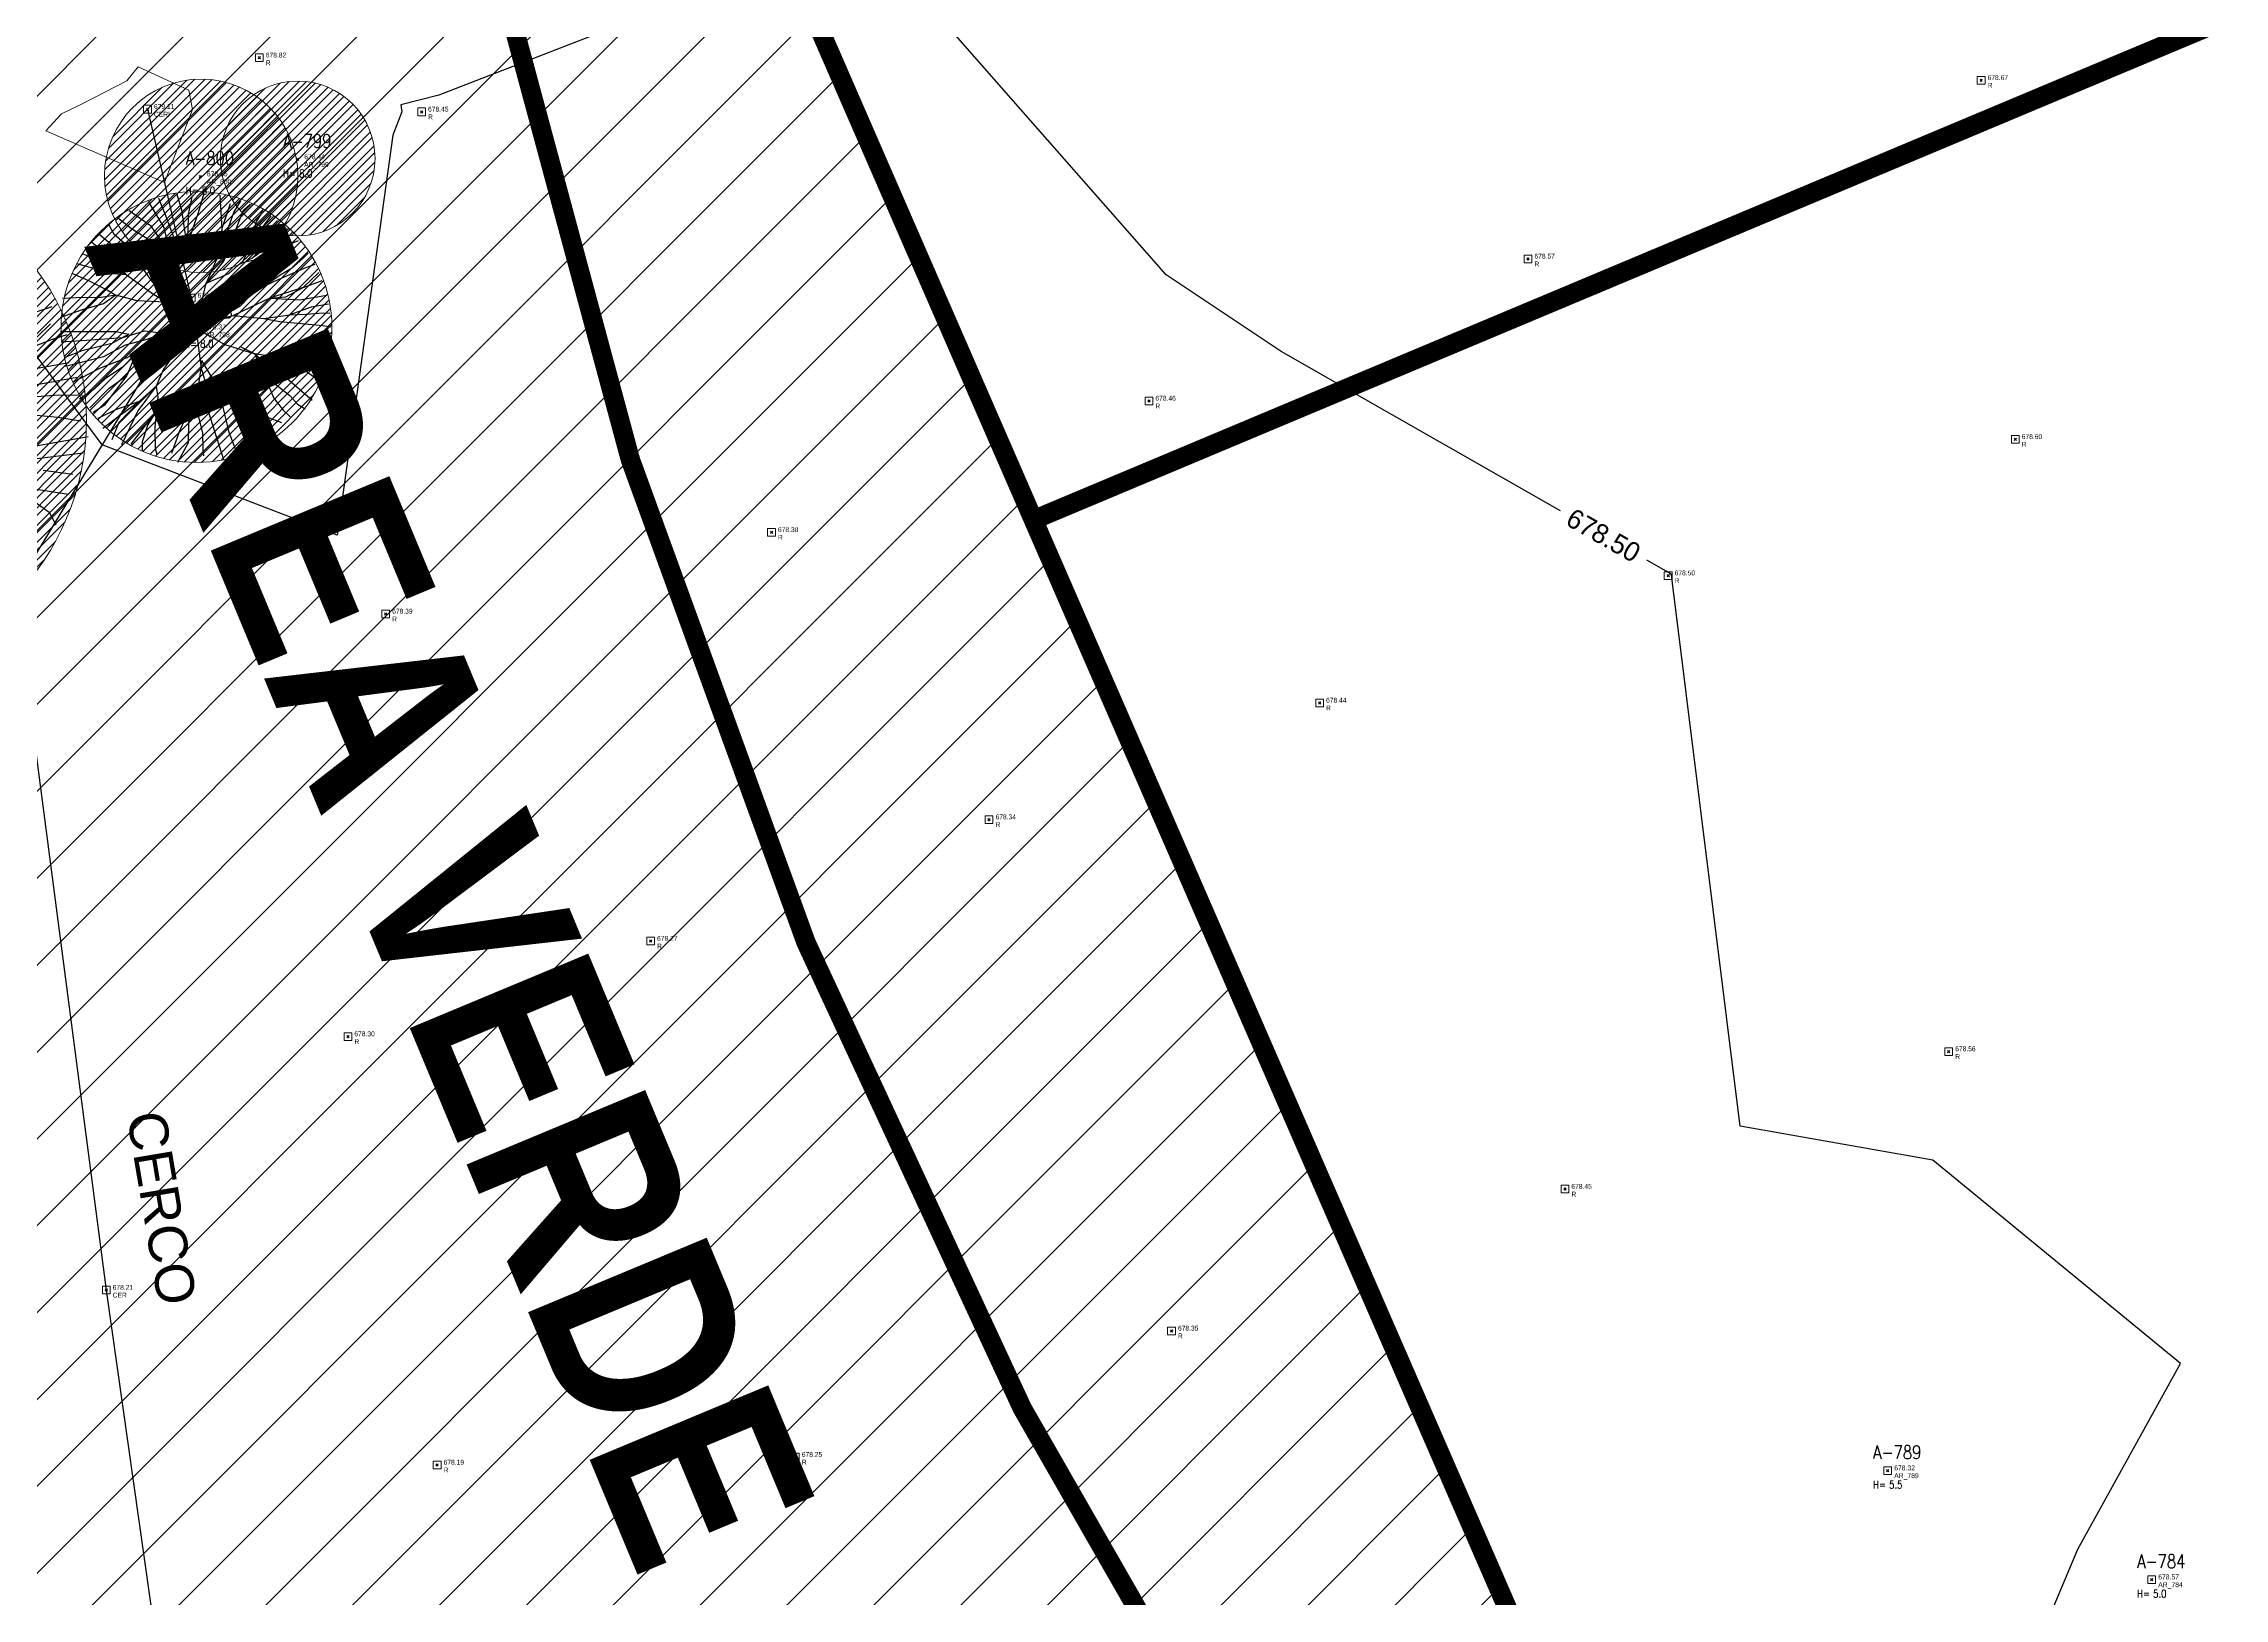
# Model space of a CAD drawing. Extents: x 350769 to 354978, y 6304672 to 6307963.
# Drawn here: x 352416.6 to 352472.9, y 6305839.5 to 6305879.7 of the extents above; entities that cross this region are included whole.
import ezdxf

# ---------------------------------------------------------------- set-up
doc = ezdxf.new("R2010")
doc.units = 0
doc.header["$PDMODE"] = 35
doc.header["$PDSIZE"] = 0.03
doc.linetypes.add('CONTINUOS', pattern=[0])
doc.linetypes.add('DASHDOT', pattern=[1, 0.5, -0.25, 0, -0.25])
doc.layers.get('0').update_dxf_attribs({"linetype": 'CONTINUOUS'})
for name, color, linetype in [('03_S2_Pav ext_Borde vereda', 7, 'CONTINUOUS'), ('1-ARBOL H1', 7, 'CONTINUOUS'), ('1-ARBOL H2', 1, 'CONTINUOUS'), ('1-ARBOL H3', 241, 'CONTINUOUS'), ('1-ARBOL NOMBRE', 3, 'CONTINUOUS'), ('1-ARBOL PTO', 7, 'CONTINUOUS'), ('1-CERCO', 252, 'CERCO_LINE'), ('1-TEXTOS', 7, 'CONTINUOUS'), ('C-TINN', 5, 'CONTINUOUS'), ('C-TOPO-MINR', 8, 'CONTINUOUS'), ('Paisajismo', 253, 'CONTINUOUS'), ('V-NODE-TEXT DIC 2012', 31, 'CONTINUOUS')]:
    doc.layers.add(name, color=color, linetype=linetype)
doc.layers.add('0_ASD_LINEA OFICIAL', color=253, linetype='DASHDOT', lineweight=20)
doc.layers.add('0_ASD_TOPOGRAFIA_ELEMENTOS', color=9, linetype='CONTINUOS', lineweight=5, true_color=0xbdbdbd)
doc.styles.add('A', font='arial.ttf', dxfattribs={"height": 2})
doc.styles.add('NEW TURNER_TITULOS', font='techb___.ttf')
doc.styles.add('ROMANS', font='romans.shx', dxfattribs={"width": 0.65})
doc.linetypes.add('CERCO_LINE', pattern='A,0.5,-0.2,[" X ",STANDARD,S=0.1,R=0,X=-0.1,Y=-0.05],-0.25', length=0.95)

# ---------------------------------------------------------------- blocks, each defined once
blk = doc.blocks.new('A$C27410629')
at = {"true_color": 0x136734, "transparency": 33554559}
h = blk.add_hatch(dxfattribs=at)
h.set_pattern_fill('ANSI31', color=116, scale=0.5)
h.set_pattern_definition([(45, (-8759.5625, -519.1036), (-1.12253202, 1.12253202), [])])
h.paths.add_polyline_path([(137.507, 1252.464, 0.117627), (109.815, 1254.194, 0.066925), (94.445, 1249.334, 0.315349), (64.302, 1196.27, 0.022683), (65.729, 1185.31), (112.36, 1218.953), (153.478, 1161.962), (172.105, 1139.481), (187.958, 1141.808), (193.565, 1120.466), (224.198, 1050.129), (250.62, 989.479), (268.153, 972.735, 0.000007), (291.49, 983.299), (238.195, 1105.634), (205.293, 1181.112), (177.053, 1197.652)])
at = {"layer": '0_ASD_LINEA OFICIAL', "ltscale": 8, "const_width": 0.5}
blk.add_lwpolyline([(137.507, 1252.464), (177.053, 1197.652), (205.293, 1181.112), (238.195, 1105.634), (279.387, 1122.912), (245.58, 1209.119)], dxfattribs=at)
for points in [[(250.62, 989.479), (268.153, 972.735, 0.000007), (291.49, 983.299), (291.49, 983.299), (238.195, 1105.634), (205.293, 1181.112), (177.053, 1197.652), (137.615, 1252.315)], [(329.815, 1226.935), (341.22, 1148.869), (238.195, 1105.634), (291.49, 983.299), (321.978, 995.446), (326.454, 996.533), (296.029, 1064.505), (308.046, 1069.695), (363.611, 1093.689), (361.431, 1107.626), (353.439, 1158.713), (341.91, 1227.807, -0.046618), (405.464, 1246.359), (405.095, 1249.329)]]:
    blk.add_lwpolyline(points, format="xyb", dxfattribs=at)
at = {"insert": (207.863, 1139.593), "char_height": 5, "attachment_point": 1, "rotation": 292.6302, "style": 'NEW TURNER_TITULOS'}
blk.add_mtext_dynamic_manual_height_columns('\\pxqc;AREA VERDE', width=91.37552, gutter_width=12.5, heights=[-5.073], dxfattribs=at)
blk = doc.blocks.new('1.0 - LO RECABARREN LOTEO PARQUE - VEGETACION EXISTENTE ETAPA MUNICIPAL__2024')
at = {"layer": 'Paisajismo'}
for p, q in [((352419.548, 6305875.66, -691.81), (352419.723, 6305875.213, -691.81)), ((352420.02, 6305875.76, -691.81), (352420.142, 6305875.361, -691.81)), ((352420.323, 6305875.246, -691.81), (352420.421, 6305875.732, -691.81)), ((352420.575, 6305875.286, -691.81), (352420.725, 6305875.787, -691.81)), ((352421.127, 6305875.739, -691.81), (352421.182, 6305874.875, -691.81)), ((352421.494, 6305875.286, -691.81), (352421.671, 6305875.594, -691.81)), ((352418.845, 6305874.868, -691.81), (352418.487, 6305875.151, -691.81)), ((352418.784, 6305875.34, -691.81), (352419.341, 6305874.954, -691.81)), ((352419.274, 6305875.57, -691.81), (352419.682, 6305874.902, -691.81)), ((352419.723, 6305875.213, -691.81), (352420.062, 6305874.319, -691.81)), ((352420.142, 6305875.361, -691.81), (352420.275, 6305874.423, -691.81)), ((352420.275, 6305874.423, -691.81), (352420.575, 6305875.286, -691.81)), ((352420.315, 6305874.803, -691.81), (352420.323, 6305875.246, -691.81)), ((352421.126, 6305874.277, -691.81), (352421.494, 6305875.286, -691.81)), ((352421.394, 6305875.514, -691.81), (352421.182, 6305874.875, -691.81)), ((352421.443, 6305874.582, -691.81), (352421.746, 6305875.352, -691.81)), ((352421.746, 6305875.352, -691.81), (352421.908, 6305875.5, -691.81)), ((352422.058, 6305875.041, -691.81), (352421.947, 6305874.475, -691.81)), ((352422.242, 6305875.332, -691.81), (352422.058, 6305875.041, -691.81)), ((352422.449, 6305875.204, -691.81), (352422.274, 6305874.97, -691.81)), ((352422.423, 6305874.884, -691.81), (352422.62, 6305875.082, -691.81)), ((352417.819, 6305874.52, -691.81), (352418.214, 6305874.212, -691.81)), ((352418.007, 6305874.734, -691.81), (352418.501, 6305874.323, -691.81)), ((352418.257, 6305874.974, -691.81), (352418.383, 6305874.75, -691.81)), ((352418.383, 6305874.75, -691.81), (352418.732, 6305874.433, -691.81)), ((352419.39, 6305874.524, -691.81), (352418.845, 6305874.868, -691.81)), ((352419.341, 6305874.954, -691.81), (352419.557, 6305874.639, -691.81)), ((352419.817, 6305874.302, -691.81), (352419.39, 6305874.524, -691.81)), ((352419.557, 6305874.639, -691.81), (352419.817, 6305874.302, -691.81)), ((352419.682, 6305874.902, -691.81), (352419.817, 6305874.302, -691.81)), ((352420.211, 6305874.006, -691.81), (352420.315, 6305874.803, -691.81)), ((352421.182, 6305874.875, -691.81), (352421.126, 6305874.277, -691.81)), ((352421.233, 6305874.031, -691.81), (352421.443, 6305874.582, -691.81)), ((352421.947, 6305874.475, -691.81), (352421.704, 6305873.996, -691.81)), ((352422.274, 6305874.97, -691.81), (352421.947, 6305874.475, -691.81)), ((352421.947, 6305874.475, -691.81), (352422.423, 6305874.884, -691.81)), ((352422.35, 6305874.431, -691.81), (352422.869, 6305874.873, -691.81)), ((352422.748, 6305874.393, -691.81), (352423.166, 6305874.565, -691.81)), ((352418.372, 6305873.708, -691.81), (352417.433, 6305873.961, -691.81)), ((352417.586, 6305874.218, -691.81), (352418.147, 6305874.001, -691.81)), ((352418.147, 6305874.001, -691.81), (352418.718, 6305873.679, -691.81)), ((352418.214, 6305874.212, -691.81), (352418.718, 6305873.679, -691.81)), ((352418.501, 6305874.323, -691.81), (352418.996, 6305873.997, -691.81)), ((352418.732, 6305874.433, -691.81), (352418.837, 6305874.121, -691.81)), ((352418.837, 6305874.121, -691.81), (352419.164, 6305873.804, -691.81)), ((352419.817, 6305874.302, -691.81), (352420.074, 6305873.787, -691.81)), ((352420.062, 6305874.319, -691.81), (352420.074, 6305873.787, -691.81)), ((352420.074, 6305873.787, -691.81), (352420.211, 6305874.006, -691.81)), ((352421.126, 6305874.277, -691.81), (352420.778, 6305873.463, -691.81)), ((352420.778, 6305873.463, -691.81), (352421.233, 6305874.031, -691.81)), ((352421.36, 6305873.718, -691.81), (352421.902, 6305874.196, -691.81)), ((352421.704, 6305873.996, -691.81), (352422.174, 6305874.104, -691.81)), ((352421.902, 6305874.196, -691.81), (352422.35, 6305874.431, -691.81)), ((352422.174, 6305874.104, -691.81), (352422.748, 6305874.393, -691.81)), ((352423.276, 6305874.103, -691.81), (352422.983, 6305873.843, -691.81)), ((352423.414, 6305874.236, -691.81), (352423.276, 6305874.103, -691.81)), ((352423.586, 6305873.949, -691.81), (352423.34, 6305873.864, -691.81)), ((352417.319, 6305873.711, -691.81), (352417.734, 6305873.536, -691.81)), ((352417.734, 6305873.536, -691.81), (352418.247, 6305873.276, -691.81)), ((352418.718, 6305873.679, -691.81), (352418.372, 6305873.708, -691.81)), ((352418.718, 6305873.679, -691.81), (352419.419, 6305873.178, -691.81)), ((352419.164, 6305873.804, -691.81), (352419.359, 6305873.534, -691.81)), ((352419.359, 6305873.534, -691.81), (352419.641, 6305873.196, -691.81)), ((352420.074, 6305873.787, -691.81), (352420.308, 6305873.272, -691.81)), ((352420.488, 6305872.226, -691.81), (352420.778, 6305873.463, -691.81)), ((352420.778, 6305873.463, -691.81), (352421.36, 6305873.718, -691.81)), ((352422.286, 6305873.39, -691.81), (352421.904, 6305873.131, -691.81)), ((352422.691, 6305873.671, -691.81), (352422.286, 6305873.39, -691.81)), ((352422.514, 6305873.496, -691.81), (352422.286, 6305873.39, -691.81)), ((352423.284, 6305873.349, -691.81), (352422.413, 6305873.077, -691.81)), ((352423.34, 6305873.864, -691.81), (352422.514, 6305873.496, -691.81)), ((352422.983, 6305873.843, -691.81), (352422.691, 6305873.671, -691.81)), ((352422.836, 6305873.113, -691.81), (352423.284, 6305873.349, -691.81)), ((352423.689, 6305873.741, -691.81), (352423.284, 6305873.349, -691.81)), ((352423.284, 6305873.349, -691.81), (352423.731, 6305873.518, -691.81)), ((352423.731, 6305873.518, -691.81), (352423.775, 6305873.532, -691.81)), ((352416.792, 6305872.856), (352416.141, 6305872.634)), ((352417.569, 6305872.771, -691.81), (352417.013, 6305872.581, -691.81)), ((352417.419, 6305873.083, -691.81), (352417.064, 6305873.067, -691.81)), ((352418.063, 6305873.093, -691.81), (352417.419, 6305873.083, -691.81)), ((352418.123, 6305872.927, -691.81), (352417.569, 6305872.771, -691.81)), ((352418.441, 6305873.152, -691.81), (352418.063, 6305873.093, -691.81)), ((352418.441, 6305873.152, -691.81), (352418.123, 6305872.927, -691.81)), ((352418.247, 6305873.276, -691.81), (352418.441, 6305873.152, -691.81)), ((352418.994, 6305873.009, -691.81), (352418.441, 6305873.152, -691.81)), ((352419.725, 6305872.973, -691.81), (352418.994, 6305873.009, -691.81)), ((352419.419, 6305873.178, -691.81), (352420.121, 6305872.765, -691.81)), ((352419.641, 6305873.196, -691.81), (352419.725, 6305872.973, -691.81)), ((352420.308, 6305873.272, -691.81), (352420.39, 6305872.893, -691.81)), ((352420.39, 6305872.893, -691.81), (352420.506, 6305872.302, -691.81)), ((352421.655, 6305872.87, -691.81), (352421.116, 6305872.547, -691.81)), ((352421.473, 6305872.629, -691.81), (352421.921, 6305872.842, -691.81)), ((352421.904, 6305873.131, -691.81), (352421.655, 6305872.87, -691.81)), ((352421.921, 6305872.842, -691.81), (352422.413, 6305873.077, -691.81)), ((352422.413, 6305873.077, -691.81), (352422.836, 6305873.113, -691.81)), ((352422.413, 6305873.077, -691.81), (352423.19, 6305873.032, -691.81)), ((352423.488, 6305872.843, -691.81), (352422.938, 6305872.646, -691.81)), ((352423.19, 6305873.032, -691.81), (352423.892, 6305873.155, -691.81)), ((352423.942, 6305872.925, -691.81), (352423.488, 6305872.843, -691.81)), ((352416.754, 6305872.417), (352416.043, 6305871.728)), ((352417.015, 6305872.215, -691.81), (352418.444, 6305872.219, -691.81)), ((352418.444, 6305872.219, -691.81), (352418.777, 6305872.146, -691.81)), ((352418.621, 6305872.062, -691.81), (352419.179, 6305872.229, -691.81)), ((352419.179, 6305872.229, -691.81), (352419.688, 6305872.175, -691.81)), ((352420.506, 6305872.302, -691.81), (352419.688, 6305872.175, -691.81)), ((352420.467, 6305872.271, -691.81), (352420.058, 6305871.791, -691.81)), ((352420.121, 6305872.765, -691.81), (352420.402, 6305872.361, -691.81)), ((352420.402, 6305872.361, -691.81), (352421.259, 6305871.879, -691.81)), ((352420.506, 6305872.302, -691.81), (352421.473, 6305872.629, -691.81)), ((352420.506, 6305872.302, -691.81), (352420.648, 6305871.269, -691.81)), ((352421.116, 6305872.547, -691.81), (352421.473, 6305872.629, -691.81)), ((352421.473, 6305872.629, -691.81), (352422.27, 6305872.547, -691.81)), ((352422.27, 6305872.547, -691.81), (352422.938, 6305872.646, -691.81)), ((352422.27, 6305872.547, -691.81), (352422.678, 6305872.474, -691.81)), ((352422.678, 6305872.474, -691.81), (352423.796, 6305872.369, -691.81)), ((352422.938, 6305872.646, -691.81), (352423.36, 6305872.66, -691.81)), ((352423.36, 6305872.66, -691.81), (352423.805, 6305872.696, -691.81)), ((352423.796, 6305872.369, -691.81), (352423.998, 6305872.335, -691.81)), ((352423.805, 6305872.696, -691.81), (352423.976, 6305872.693, -691.81)), ((352416.043, 6305871.728), (352416.829, 6305872.025)), ((352416.829, 6305872.025), (352417.182, 6305872.136)), ((352417.032, 6305871.945, -691.81), (352417.687, 6305871.991, -691.81)), ((352417.566, 6305871.718, -691.81), (352417.128, 6305871.543, -691.81)), ((352418.338, 6305871.904, -691.81), (352417.566, 6305871.718, -691.81)), ((352417.687, 6305871.991, -691.81), (352418.621, 6305872.062, -691.81)), ((352418.683, 6305871.861, -691.81), (352418.123, 6305871.561, -691.81)), ((352418.777, 6305872.146, -691.81), (352418.338, 6305871.904, -691.81)), ((352418.968, 6305871.656, -691.81), (352418.606, 6305871.286, -691.81)), ((352419.241, 6305872.006, -691.81), (352418.683, 6305871.861, -691.81)), ((352418.968, 6305871.656, -691.81), (352418.724, 6305871.078, -691.81)), ((352418.732, 6305871.546, -691.81), (352418.968, 6305871.656, -691.81)), ((352419.417, 6305871.936, -691.81), (352418.968, 6305871.656, -691.81)), ((352419.688, 6305872.175, -691.81), (352419.241, 6305872.006, -691.81)), ((352419.688, 6305872.175, -691.81), (352419.417, 6305871.936, -691.81)), ((352420.058, 6305871.791, -691.81), (352419.671, 6305871.243, -691.81)), ((352419.688, 6305872.175, -691.81), (352419.688, 6305872.175, -691.81)), ((352421.259, 6305871.879, -691.81), (352422.031, 6305871.642, -691.81)), ((352421.657, 6305871.827, -691.81), (352422.031, 6305871.642, -691.81)), ((352422.938, 6305871.492, -691.81), (352422.031, 6305871.642, -691.81)), ((352422.031, 6305871.642, -691.81), (352422.286, 6305871.061, -691.81)), ((352422.031, 6305871.642, -691.81), (352422.446, 6305871.28, -691.81)), ((352422.378, 6305871.627, -691.81), (352422.848, 6305871.735, -691.81)), ((352422.984, 6305871.85, -691.81), (352422.848, 6305871.735, -691.81)), ((352422.848, 6305871.735, -691.81), (352423.581, 6305871.588, -691.81)), ((352422.848, 6305871.735, -691.81), (352423.249, 6305871.728, -691.81)), ((352423.988, 6305872.031, -691.81), (352422.984, 6305871.85, -691.81)), ((352423.249, 6305871.728, -691.81), (352423.964, 6305871.818, -691.81)), ((352415.879, 6305871.171), (352417.234, 6305871.41)), ((352418.123, 6305871.561, -691.81), (352417.141, 6305871.313, -691.81)), ((352417.333, 6305870.904, -691.81), (352418.042, 6305871.275, -691.81)), ((352418.042, 6305871.275, -691.81), (352418.732, 6305871.546, -691.81)), ((352418.724, 6305871.078, -691.81), (352418.141, 6305870.304, -691.81)), ((352418.606, 6305871.286, -691.81), (352418.179, 6305871.005, -691.81)), ((352418.266, 6305870.753, -691.81), (352418.724, 6305871.078, -691.81)), ((352419.671, 6305871.243, -691.81), (352419.485, 6305870.803, -691.81)), ((352420.571, 6305870.738, -691.81), (352420.648, 6305871.269, -691.81)), ((352420.648, 6305871.269, -691.81), (352420.652, 6305871.469, -691.81)), ((352420.648, 6305871.269, -691.81), (352420.815, 6305870.712, -691.81)), ((352420.652, 6305871.469, -691.81), (352420.996, 6305870.908, -691.81)), ((352422.446, 6305871.28, -691.81), (352422.863, 6305871.006, -691.81)), ((352422.938, 6305871.492, -691.81), (352423.67, 6305870.968, -691.81)), ((352423.29, 6305871.33, -691.81), (352422.938, 6305871.492, -691.81)), ((352423.835, 6305871.247, -691.81), (352423.29, 6305871.33, -691.81)), ((352423.581, 6305871.588, -691.81), (352423.915, 6305871.543, -691.81)), ((352416.177, 6305870.517), (352416.958, 6305870.581)), ((352417.433, 6305871.024), (352416.401, 6305870.838)), ((352416.958, 6305870.581), (352417.582, 6305870.569)), ((352417.885, 6305870.722, -691.81), (352417.503, 6305870.464, -691.81)), ((352417.772, 6305870.244, -691.81), (352418.266, 6305870.753, -691.81)), ((352418.179, 6305871.005, -691.81), (352417.885, 6305870.722, -691.81)), ((352419.485, 6305870.803, -691.81), (352419.007, 6305870.169, -691.81)), ((352419.056, 6305870.412, -691.81), (352419.485, 6305870.803, -691.81)), ((352419.485, 6305870.803, -691.81), (352419.524, 6305870.514, -691.81)), ((352420.541, 6305870.295, -691.81), (352420.571, 6305870.738, -691.81)), ((352420.815, 6305870.712, -691.81), (352420.827, 6305870.157, -691.81)), ((352420.996, 6305870.908, -691.81), (352421.145, 6305870.55, -691.81)), ((352421.37, 6305869.608, -691.81), (352421.145, 6305870.55, -691.81)), ((352421.145, 6305870.55, -691.81), (352421.145, 6305870.55, -691.81)), ((352421.145, 6305870.55, -691.81), (352421.621, 6305870.472, -691.81)), ((352421.145, 6305870.55, -691.81), (352421.473, 6305870.278, -691.81)), ((352422.286, 6305871.061, -691.81), (352422.524, 6305870.489, -691.81)), ((352422.286, 6305871.061, -691.81), (352422.659, 6305870.788, -691.81)), ((352422.659, 6305870.788, -691.81), (352422.943, 6305870.56, -691.81)), ((352422.863, 6305871.006, -691.81), (352423.518, 6305870.439, -691.81)), ((352422.943, 6305870.56, -691.81), (352423.138, 6305870.335, -691.81)), ((352423.67, 6305870.968, -691.81), (352423.705, 6305870.901, -691.81)), ((352414.979, 6305870.19), (352416.944, 6305870.006)), ((352416.944, 6305870.006), (352417.529, 6305869.907)), ((352418.141, 6305870.304, -691.81), (352417.853, 6305870.126, -691.81)), ((352417.984, 6305869.973, -691.81), (352418.44, 6305870.198, -691.81)), ((352418.11, 6305869.72, -691.81), (352418.561, 6305870.066, -691.81)), ((352418.44, 6305870.198, -691.81), (352419.056, 6305870.412, -691.81)), ((352419.056, 6305870.412, -691.81), (352418.517, 6305869.863, -691.81)), ((352418.561, 6305870.066, -691.81), (352419.056, 6305870.412, -691.81)), ((352419.007, 6305870.169, -691.81), (352418.59, 6305869.29, -691.81)), ((352418.841, 6305869.305, -691.81), (352419.472, 6305870.138, -691.81)), ((352419.472, 6305870.138, -691.81), (352419.266, 6305869.809, -691.81)), ((352419.524, 6305870.514, -691.81), (352419.451, 6305869.745, -691.81)), ((352419.524, 6305870.514, -691.81), (352419.472, 6305870.138, -691.81)), ((352420.084, 6305869.633, -691.81), (352420.31, 6305870.129, -691.81)), ((352420.31, 6305870.129, -691.81), (352420.541, 6305870.295, -691.81)), ((352420.333, 6305869.878, -691.81), (352420.541, 6305870.295, -691.81)), ((352420.541, 6305870.295, -691.81), (352420.576, 6305870.008, -691.81)), ((352420.576, 6305870.008, -691.81), (352420.685, 6305869.588, -691.81)), ((352420.827, 6305870.157, -691.81), (352420.994, 6305869.643, -691.81)), ((352421.473, 6305870.278, -691.81), (352421.578, 6305869.965, -691.81)), ((352421.578, 6305869.965, -691.81), (352421.816, 6305869.672, -691.81)), ((352421.621, 6305870.472, -691.81), (352421.883, 6305870.183, -691.81)), ((352421.883, 6305870.183, -691.81), (352422.726, 6305869.866, -691.81)), ((352421.883, 6305870.183, -691.81), (352422.144, 6305869.861, -691.81)), ((352422.524, 6305870.489, -691.81), (352422.769, 6305870.183, -691.81)), ((352422.769, 6305870.183, -691.81), (352422.949, 6305870.013, -691.81)), ((352423.138, 6305870.335, -691.81), (352423.336, 6305870.22, -691.81)), ((352417.727, 6305869.492), (352415.516, 6305869.094)), ((352418.517, 6305869.863, -691.81), (352418.341, 6305869.415, -691.81)), ((352419.266, 6305869.809, -691.81), (352419.125, 6305869.368, -691.81)), ((352419.451, 6305869.745, -691.81), (352419.457, 6305869.193, -691.81)), ((352419.889, 6305869.068, -691.81), (352420.084, 6305869.633, -691.81)), ((352420.323, 6305869.346, -691.81), (352420.333, 6305869.878, -691.81)), ((352420.685, 6305869.588, -691.81), (352420.694, 6305869.17, -691.81)), ((352420.994, 6305869.643, -691.81), (352421.225, 6305868.907, -691.81)), ((352421.546, 6305869.154, -691.81), (352421.37, 6305869.608, -691.81)), ((352421.816, 6305869.672, -691.81), (352421.923, 6305869.426, -691.81)), ((352421.923, 6305869.426, -691.81), (352422.097, 6305869.245, -691.81)), ((352422.144, 6305869.861, -691.81), (352422.442, 6305869.672, -691.81)), ((352415.982, 6305868.88), (352417.602, 6305869.084)), ((352419.125, 6305869.368, -691.81), (352419.12, 6305869.124, -691.81)), ((352419.457, 6305869.193, -691.81), (352419.504, 6305869.042, -691.81)), ((352420.047, 6305868.841, -691.81), (352420.323, 6305869.346, -691.81)), ((352420.694, 6305869.17, -691.81), (352420.707, 6305869.003, -691.81)), ((352415.436, 6305868.465), (352416.721, 6305867.545)), ((352416.565, 6305868.634), (352417.327, 6305868.531)), ((352417.221, 6305868.003), (352416.055, 6305868.181)), ((352416.721, 6305867.545), (352416.891, 6305867.218))]:
    blk.add_line(p, q, dxfattribs=at)
blk = doc.blocks.new('TOPOGRAFIA')
at = {"layer": '0_ASD_TOPOGRAFIA_ELEMENTOS', "true_color": 0xf26507}
h = blk.add_hatch(dxfattribs=at)
h.set_pattern_fill('ANSI31', color=30, scale=0.1)
h.set_pattern_definition([(45, (384117.8747, 6301136.4846), (-0.224506403, 0.224506403), [])])
edge = h.paths.add_edge_path()
edge.add_arc((390420.649, 6302876.237), 2.5, 0, 360)
h = blk.add_hatch(dxfattribs=at)
h.set_pattern_fill('ANSI31', color=30, scale=0.1)
h.set_pattern_definition([(45, (384120.3681, 6301136.93233), (-0.224506403, 0.224506403), [])])
edge = h.paths.add_edge_path()
edge.add_arc((390423.142, 6302876.685), 2, 0, 360)
h = blk.add_hatch(dxfattribs=at)
h.set_pattern_fill('ANSI31', color=30, scale=0.1)
h.set_pattern_definition([(45, (384108.40763, 6301130.16687), (-0.224506403, 0.224506403), [])])
edge = h.paths.add_edge_path()
edge.add_arc((390411.182, 6302869.919), 6.5, 0, 360)
h = blk.add_hatch(dxfattribs=at)
h.set_pattern_fill('ANSI31', color=30, scale=0.1)
h.set_pattern_definition([(45, (384117.7518, 6301132.5802), (-0.224506403, 0.224506403), [])])
edge = h.paths.add_edge_path()
edge.add_arc((390420.526, 6302872.332), 3.5, 0, 360)
at = {"layer": '0_ASD_TOPOGRAFIA_ELEMENTOS', "color": 30, "true_color": 0xf26507}
for centre, radius in [((390420.649, 6302876.237), 2.5), ((390423.142, 6302876.685), 2), ((390411.182, 6302869.919), 6.5), ((390420.526, 6302872.332), 3.5)]:
    blk.add_circle(centre, radius, dxfattribs=at)
at = {"layer": '1-ARBOL H1', "color": 9, "lineweight": 0, "true_color": 0xbdbdbd}
for p in [(390423.144, 6302876.66), (390420.628, 6302876.218), (390420.585, 6302872.262), (390464.238, 6302842.784), (390471.062, 6302839.967)]:
    blk.add_point(p, dxfattribs=at)
at = {"layer": '1-ARBOL PTO', "color": 9, "lineweight": 0, "true_color": 0xbdbdbd}
for p in [(390423.144, 6302876.66), (390420.628, 6302876.218), (390420.585, 6302872.262), (390464.238, 6302842.784), (390471.062, 6302839.967)]:
    blk.add_point(p, dxfattribs=at)
at = {"layer": '1-CERCO', "color": 9, "lineweight": 0, "true_color": 0xbdbdbd, "flags": 128}
blk.add_lwpolyline([(390419.261, 6302877.959), (390420.389, 6302873.078), (390415.82, 6302865.561), (390418.194, 6302847.449), (390419.461, 6302838.507), (390420.833, 6302829.558), (390422.263, 6302820.451), (390423.072, 6302814.547)], dxfattribs=at)
at = {"layer": 'C-TINN', "color": 9, "linetype": 'Continuous', "lineweight": 0, "true_color": 0xbdbdbd}
for points, elevation in [([(390422.051, 6302879.187), (390422.051, 6302879.387), (390422.251, 6302879.387), (390422.251, 6302879.187), (390422.051, 6302879.187)], 678.818), ([(390466.553, 6302878.604), (390466.553, 6302878.804), (390466.753, 6302878.804), (390466.753, 6302878.604), (390466.553, 6302878.604)], 678.672), ([(390419.161, 6302877.859), (390419.161, 6302878.059), (390419.361, 6302878.059), (390419.361, 6302877.859), (390419.161, 6302877.859)], 679.107), ([(390426.245, 6302877.79), (390426.245, 6302877.99), (390426.445, 6302877.99), (390426.445, 6302877.79), (390426.245, 6302877.79)], 678.453), ([(390454.84, 6302873.991), (390454.84, 6302874.191), (390455.04, 6302874.191), (390455.04, 6302873.991), (390454.84, 6302873.991)], 678.571), ([(390420.289, 6302872.978), (390420.289, 6302873.178), (390420.489, 6302873.178), (390420.489, 6302872.978), (390420.289, 6302872.978)], 678.831), ([(390445.043, 6302870.32), (390445.043, 6302870.52), (390445.243, 6302870.52), (390445.243, 6302870.32), (390445.043, 6302870.32)], 678.462), ([(390467.435, 6302869.329), (390467.435, 6302869.529), (390467.635, 6302869.529), (390467.635, 6302869.329), (390467.435, 6302869.329)], 678.604), ([(390435.289, 6302866.925), (390435.289, 6302867.125), (390435.489, 6302867.125), (390435.489, 6302866.925), (390435.289, 6302866.925)], 678.381), ([(390458.464, 6302865.807), (390458.464, 6302866.007), (390458.664, 6302866.007), (390458.664, 6302865.807), (390458.464, 6302865.807)], 678.499), ([(390425.317, 6302864.818), (390425.317, 6302865.018), (390425.517, 6302865.018), (390425.517, 6302864.818), (390425.317, 6302864.818)], 678.39), ([(390449.455, 6302862.519), (390449.455, 6302862.719), (390449.655, 6302862.719), (390449.655, 6302862.519), (390449.455, 6302862.519)], 678.444), ([(390440.912, 6302859.504), (390440.912, 6302859.704), (390441.112, 6302859.704), (390441.112, 6302859.504), (390440.912, 6302859.504)], 678.34), ([(390432.164, 6302856.365), (390432.164, 6302856.565), (390432.364, 6302856.565), (390432.364, 6302856.365), (390432.164, 6302856.365)], 678.267), ([(390424.34, 6302853.898), (390424.34, 6302854.098), (390424.54, 6302854.098), (390424.54, 6302853.898), (390424.34, 6302853.898)], 678.301), ([(390465.715, 6302853.511), (390465.715, 6302853.711), (390465.915, 6302853.711), (390465.915, 6302853.511), (390465.715, 6302853.511)], 678.563), ([(390455.795, 6302849.957), (390455.795, 6302850.157), (390455.995, 6302850.157), (390455.995, 6302849.957), (390455.795, 6302849.957)], 678.447), ([(390418.094, 6302847.349), (390418.094, 6302847.549), (390418.294, 6302847.549), (390418.294, 6302847.349), (390418.094, 6302847.349)], 678.213), ([(390445.627, 6302846.294), (390445.627, 6302846.494), (390445.827, 6302846.494), (390445.827, 6302846.294), (390445.627, 6302846.294)], 678.354), ([(390435.904, 6302843.032), (390435.904, 6302843.232), (390436.104, 6302843.232), (390436.104, 6302843.032), (390435.904, 6302843.032)], 678.25), ([(390426.647, 6302842.83), (390426.647, 6302843.03), (390426.847, 6302843.03), (390426.847, 6302842.83), (390426.647, 6302842.83)], 678.193), ([(390464.138, 6302842.684), (390464.138, 6302842.884), (390464.338, 6302842.884), (390464.338, 6302842.684), (390464.138, 6302842.684)], 678.32), ([(390470.962, 6302839.867), (390470.962, 6302840.067), (390471.162, 6302840.067), (390471.162, 6302839.867), (390470.962, 6302839.867)], 678.57)]:
    blk.add_lwpolyline(points, dxfattribs=dict(at, elevation=elevation))
for p in [(390422.151, 6302879.287, 678.818), (390466.653, 6302878.704, 678.672), (390419.261, 6302877.959, 679.107), (390426.345, 6302877.89, 678.453), (390454.94, 6302874.091, 678.571), (390420.389, 6302873.078, 678.831), (390445.143, 6302870.42, 678.462), (390467.535, 6302869.429, 678.604), (390435.389, 6302867.025, 678.381), (390458.564, 6302865.907, 678.499), (390425.417, 6302864.918, 678.39), (390449.555, 6302862.619, 678.444), (390441.012, 6302859.604, 678.34), (390432.264, 6302856.465, 678.267), (390424.44, 6302853.998, 678.301), (390465.815, 6302853.611, 678.563), (390455.895, 6302850.057, 678.447), (390418.194, 6302847.449, 678.213), (390445.727, 6302846.394, 678.354), (390426.747, 6302842.93, 678.193), (390436.004, 6302843.132, 678.25), (390464.238, 6302842.784, 678.32), (390471.062, 6302839.967, 678.57)]:
    blk.add_point(p, dxfattribs=at)
at = {"layer": 'C-TOPO-MINR', "color": 9, "linetype": 'Continuous', "lineweight": -3, "true_color": 0xbdbdbd, "elevation": 678.5}
blk.add_lwpolyline([(390468.515, 6302839.24), (390469.151, 6302840.756), (390471.809, 6302845.552), (390465.406, 6302850.804), (390460.427, 6302851.681), (390458.677, 6302865.715), (390458.649, 6302865.941), (390458.514, 6302866.021), (390448.558, 6302871.7), (390445.591, 6302873.68), (390437.825, 6302882.516), (390436.878, 6302882.212), (390436.619, 6302882.135), (390426.794, 6302878.32), (390425.805, 6302878.07), (390425.836, 6302877.895), (390425.604, 6302877.292), (390424.163, 6302866.953), (390418.087, 6302869.291), (390414.671, 6302873.902)], dxfattribs=at)
at = {"layer": 'C-TOPO-MINR', "color": 9, "linetype": 'Continuous', "lineweight": 0, "true_color": 0xbdbdbd, "elevation": 679}
blk.add_lwpolyline([(390420.42, 6302877.948), (390420.331, 6302878.451), (390419.015, 6302879.053), (390418.727, 6302878.69), (390417.589, 6302878.11), (390417.036, 6302877.836), (390416.632, 6302877.402), (390419.698, 6302876.067), (390420.42, 6302877.948)], dxfattribs=at)
at = {"layer": 'V-NODE-TEXT DIC 2012', "color": 9, "lineweight": 0, "true_color": 0xbdbdbd}
for p in [(390422.151, 6302879.287), (390466.653, 6302878.704), (390419.261, 6302877.959), (390426.345, 6302877.89), (390423.144, 6302876.66), (390420.628, 6302876.218), (390454.94, 6302874.091), (390420.389, 6302873.078), (390420.585, 6302872.262), (390445.143, 6302870.42), (390467.535, 6302869.429), (390435.389, 6302867.025), (390458.564, 6302865.907), (390425.417, 6302864.918), (390449.555, 6302862.619), (390441.012, 6302859.604), (390432.264, 6302856.465), (390424.44, 6302853.998), (390465.815, 6302853.611), (390455.895, 6302850.057), (390418.194, 6302847.449), (390445.727, 6302846.394), (390426.747, 6302842.93), (390436.004, 6302843.132), (390464.238, 6302842.784), (390471.062, 6302839.967)]:
    blk.add_point(p, dxfattribs=at)
at = {"layer": '1-ARBOL H2', "color": 9, "lineweight": 0, "true_color": 0xbdbdbd, "style": 'ROMANS', "width": 0.8}
for p in [(390420.251, 6302875.756), (390422.767, 6302876.198), (390420.208, 6302871.8), (390463.861, 6302842.322), (390470.685, 6302839.505)]:
    blk.add_text('H=', height=0.2, dxfattribs=at).set_placement(p)
at = {"layer": '1-ARBOL H3', "color": 9, "lineweight": 0, "true_color": 0xbdbdbd, "style": 'ROMANS', "width": 0.8}
for s, p in [('8.0', (390420.664, 6302875.756)), ('8.0', (390423.18, 6302876.198)), ('8.0', (390420.621, 6302871.8)), ('5.5', (390464.274, 6302842.322)), ('5.0', (390471.098, 6302839.505))]:
    blk.add_text(s, height=0.2, dxfattribs=at).set_placement(p)
at = {"layer": '1-ARBOL NOMBRE', "color": 9, "lineweight": 0, "true_color": 0xbdbdbd, "style": 'ROMANS', "width": 0.8}
for s, p in [('A-799', (390422.767, 6302876.96)), ('A-800', (390420.251, 6302876.518)), ('A-798', (390420.208, 6302872.562)), ('A-789', (390463.861, 6302843.084)), ('A-784', (390470.685, 6302840.267))]:
    blk.add_text(s, height=0.35, dxfattribs=at).set_placement(p)
at = {"layer": '1-TEXTOS', "color": 9, "lineweight": 0, "true_color": 0xbdbdbd, "style": 'A'}
blk.add_text('CERCO', height=1, rotation=279.5145, dxfattribs=at).set_placement((390418.721, 6302851.974))
at = {"layer": 'V-NODE-TEXT DIC 2012', "color": 9, "lineweight": 0, "true_color": 0xbdbdbd}
for s, height, p in [('678.82', 0.125, (390422.318, 6302879.295)), ('R', 0.125, (390422.318, 6302879.095)), ('678.67', 0.125, (390466.82, 6302878.712)), ('R', 0.125, (390466.82, 6302878.512)), ('679.11', 0.125, (390419.428, 6302877.967)), ('CERI', 0.125, (390419.428, 6302877.767)), ('678.45', 0.125, (390426.512, 6302877.898)), ('R', 0.125, (390426.512, 6302877.698)), ('AR_799', 0.127, (390423.311, 6302876.465)), ('678.44', 0.127, (390423.311, 6302876.667)), ('AR_800', 0.127, (390420.795, 6302876.023)), ('678.85', 0.127, (390420.795, 6302876.225)), ('678.57', 0.125, (390455.107, 6302874.099)), ('R', 0.125, (390455.107, 6302873.899)), ('678.83', 0.125, (390420.556, 6302873.086)), ('CERX', 0.125, (390420.556, 6302872.886)), ('AR_798', 0.127, (390420.752, 6302872.067)), ('678.37', 0.127, (390420.752, 6302872.269)), ('678.46', 0.125, (390445.31, 6302870.428)), ('R', 0.125, (390445.31, 6302870.228)), ('678.60', 0.125, (390467.702, 6302869.437)), ('R', 0.125, (390467.702, 6302869.237)), ('678.38', 0.125, (390435.556, 6302867.033)), ('R', 0.125, (390435.556, 6302866.833)), ('678.50', 0.125, (390458.731, 6302865.915)), ('R', 0.125, (390458.731, 6302865.715)), ('678.39', 0.125, (390425.584, 6302864.926)), ('R', 0.125, (390425.584, 6302864.726)), ('678.44', 0.125, (390449.722, 6302862.627)), ('R', 0.125, (390449.722, 6302862.427)), ('678.34', 0.125, (390441.179, 6302859.612)), ('R', 0.125, (390441.179, 6302859.412)), ('678.27', 0.125, (390432.431, 6302856.473)), ('R', 0.125, (390432.431, 6302856.273)), ('678.30', 0.125, (390424.607, 6302854.006)), ('R', 0.125, (390424.607, 6302853.806)), ('678.56', 0.125, (390465.982, 6302853.619)), ('R', 0.125, (390465.982, 6302853.419)), ('678.45', 0.125, (390456.062, 6302850.065)), ('R', 0.125, (390456.062, 6302849.865)), ('678.21', 0.125, (390418.361, 6302847.457)), ('CER', 0.125, (390418.361, 6302847.257)), ('678.35', 0.125, (390445.894, 6302846.402)), ('R', 0.125, (390445.894, 6302846.202)), ('678.25', 0.125, (390436.171, 6302843.14)), ('678.19', 0.125, (390426.914, 6302842.938)), ('R', 0.125, (390426.914, 6302842.738)), ('R', 0.125, (390436.171, 6302842.94)), ('AR_789', 0.127, (390464.405, 6302842.589)), ('678.32', 0.127, (390464.405, 6302842.791)), ('AR_784', 0.127, (390471.229, 6302839.772)), ('678.57', 0.127, (390471.229, 6302839.974))]:
    blk.add_text(s, height=height, dxfattribs=at).set_placement(p)
at = {"layer": 'C-TOPO-MINR', "color": 9, "linetype": 'Continuous', "lineweight": 0, "true_color": 0xbdbdbd, "insert": (390456.891, 6302866.947, 678.5), "char_height": 0.5, "width": 2.50095, "attachment_point": 5, "rotation": 330.2966, "bg_fill": 3, "box_fill_scale": 1.0635, "bg_fill_color": 9, "bg_fill_true_color": 13158600, "bg_fill_transparency": 0}
blk.add_mtext('678.50', dxfattribs=at)
at = {"layer": '0_ASD_LINEA OFICIAL', "ltscale": 8, "const_width": 0.5}
blk.add_lwpolyline([(390427.742, 6302814.067), (390462.175, 6302752.282), (390383.071, 6302730.605), (390309.799, 6302723.349), (390311.369, 6302703.307), (390386.745, 6302710.871), (390472.116, 6302734.448), (390495.667, 6302745.108), (390523.305, 6302756.109), (390473.799, 6302802.291, -0.151019), (390428.285, 6302881.719), (390391.708, 6302986.357, -0.035367), (390370.183, 6302995.884, 0.28109), (390309.679, 6302995.976), (390362.106, 6302925.874), (390362.105, 6302925.873), (390363.124, 6302924.511, -0.033436), (390384.93, 6302890.884), (390427.742, 6302814.067)], format="xyb", dxfattribs=at)
blk.add_lwpolyline([(390427.742, 6302814.067), (390462.175, 6302752.282), (390383.071, 6302730.605), (390309.799, 6302723.349), (390311.369, 6302703.307), (390386.745, 6302710.871), (390472.116, 6302734.448), (390495.667, 6302745.108), (390523.305, 6302756.109), (390473.799, 6302802.291, -0.151019), (390428.285, 6302881.719), (390391.708, 6302986.357, -0.035367), (390370.183, 6302995.884, 0.28109), (390309.679, 6302995.976), (390362.106, 6302925.874), (390362.105, 6302925.873), (390363.124, 6302924.511, -0.033436), (390384.93, 6302890.884), (390427.742, 6302814.067)], format="xyb", dxfattribs=at)

msp = doc.modelspace()

# ---------------------------------------------------------------- hatches: boundary and pattern name
at = {"layer": '0_ASD_TOPOGRAFIA_ELEMENTOS'}
h = msp.add_hatch(dxfattribs=at)
h.set_pattern_fill('ANSI31', color=256, scale=0.1)
h.set_pattern_definition([(45, (346117.8747, 6304136.4846), (-0.224506403, 0.224506403), [])])
edge = h.paths.add_edge_path()
edge.add_arc((352420.649, 6305876.237), 2.5, 0, 360)
h = msp.add_hatch(dxfattribs=at)
h.set_pattern_fill('ANSI31', color=256, scale=0.1)
h.set_pattern_definition([(45, (346120.3681, 6304136.93233), (-0.224506403, 0.224506403), [])])
edge = h.paths.add_edge_path()
edge.add_arc((352423.142, 6305876.685), 2, 0, 360)
h = msp.add_hatch(dxfattribs=at)
h.set_pattern_fill('ANSI31', color=256, scale=0.1)
h.set_pattern_definition([(45, (346108.40763, 6304130.16687), (-0.224506403, 0.224506403), [])])
edge = h.paths.add_edge_path()
edge.add_arc((352411.182, 6305869.919), 6.5, 0, 360)
h = msp.add_hatch(dxfattribs=at)
h.set_pattern_fill('ANSI31', color=256, scale=0.1)
h.set_pattern_definition([(45, (346117.7518, 6304132.5802), (-0.224506403, 0.224506403), [])])
edge = h.paths.add_edge_path()
edge.add_arc((352420.526, 6305872.332), 3.5, 0, 360)

# ---------------------------------------------------------------- linework, layer by layer
for centre, radius in [((352420.649, 6305876.237), 2.5), ((352423.142, 6305876.685), 2), ((352411.182, 6305869.919), 6.5), ((352420.526, 6305872.332), 3.5)]:
    msp.add_circle(centre, radius, dxfattribs=at)
at = {"layer": '1-CERCO', "ltscale": 6, "flags": 128}
msp.add_lwpolyline([(352419.261, 6305877.959), (352420.389, 6305873.078), (352415.82, 6305865.561), (352418.194, 6305847.449), (352419.461, 6305838.507), (352420.833, 6305829.558), (352422.263, 6305820.451), (352423.072, 6305814.547)], dxfattribs=at)

# ---------------------------------------------------------------- block references
at = {"layer": '03_S2_Pav ext_Borde vereda', "linetype": 'Continuous'}
msp.add_blockref('A$C27410629', (352203.962, 6304761.714), dxfattribs=at)
at = {"layer": 'Paisajismo'}
msp.add_blockref('1.0 - LO RECABARREN LOTEO PARQUE - VEGETACION EXISTENTE ETAPA MUNICIPAL__2024', (0, 0), dxfattribs=at)

# ---------------------------------------------------------------- texts
at = {"layer": '1-TEXTOS', "style": 'A'}
msp.add_text('CERCO', height=1, rotation=279.5145, dxfattribs=at).set_placement((352418.721, 6305851.974))

# ---------------------------------------------------------------- next in the draw order: block references
at = {"layer": '0_ASD_TOPOGRAFIA_ELEMENTOS', "color": 30, "true_color": 0xf26507}
msp.add_blockref('TOPOGRAFIA', (-38000, 3000), dxfattribs=at)

doc.saveas('drawing.dxf')
